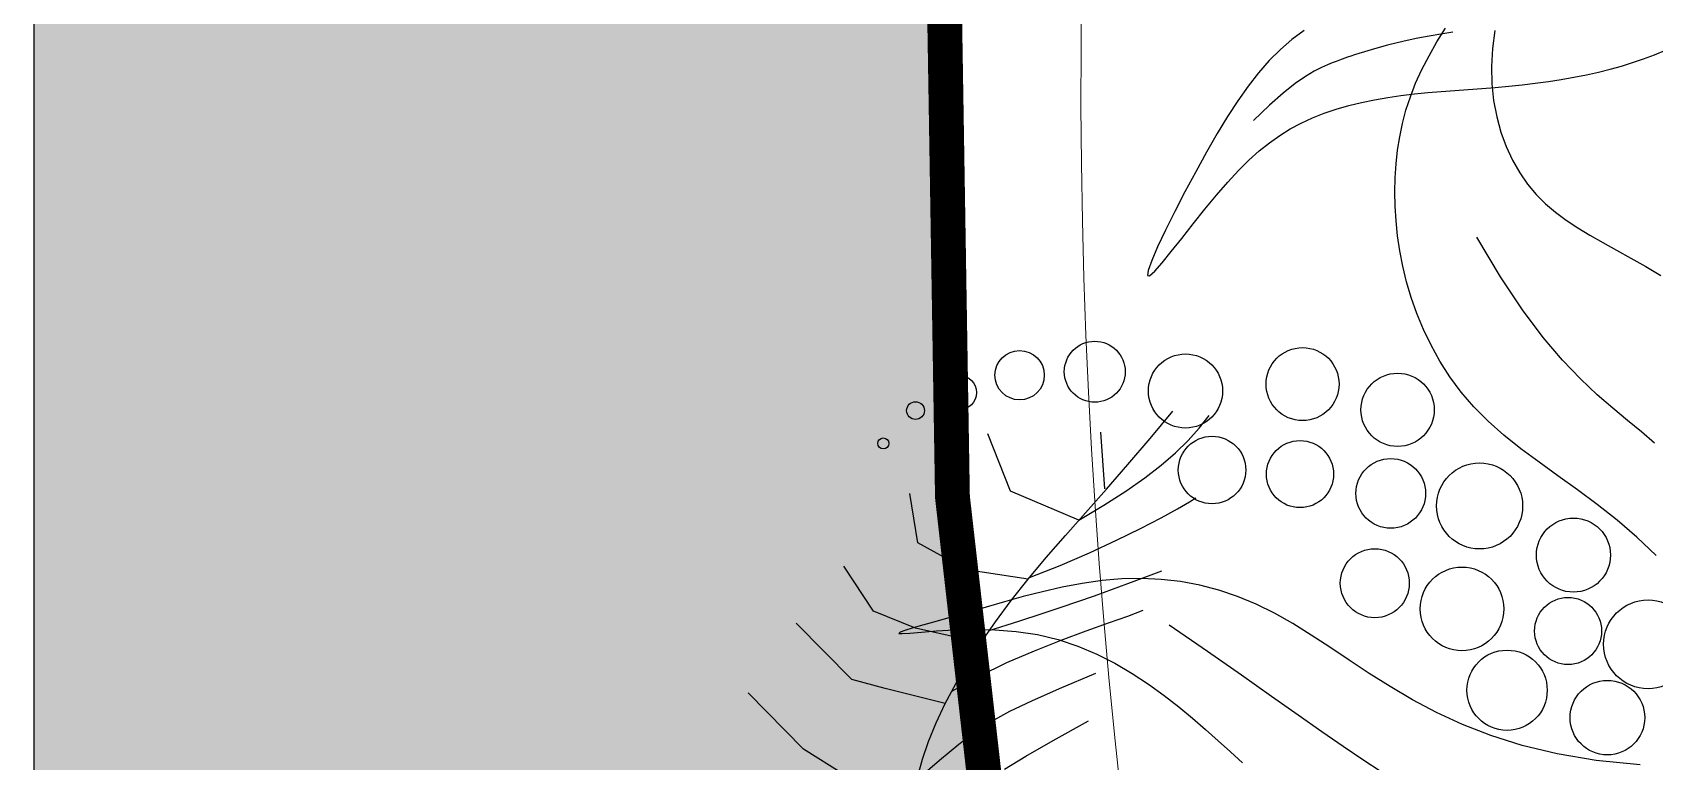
# Model space of a CAD drawing. Header units: millimetres. Extents: x -1030105 to 906887, y -616134 to 1220667.
# Drawn here: x -106780 to -104454, y 544309 to 545355 of the extents above; entities that cross this region are included whole.
import ezdxf

# ---------------------------------------------------------------- set-up
doc = ezdxf.new("R2010")
doc.units = ezdxf.units.MM
doc.header["$MEASUREMENT"] = 0
doc.linetypes.add('DASHED', pattern=[0.75, 0.5, -0.25])
for name, color, linetype in [('A-Furniture', 143, 'Continuous'), ('A-Tree', 98, 'Continuous'), ('KTCQ CẢNH QUAN', 192, 'Continuous')]:
    doc.layers.add(name, color=color, linetype=linetype)
doc.layers.add('A-Wall', color=6, linetype='Continuous', lineweight=9)

# ---------------------------------------------------------------- blocks, each defined once
blk = doc.blocks.new('CAY8')
at = {"color": 0, "linetype": 'ByBlock'}
for p, q in [((-351.64, 306), (-340.15, 344.76)), ((-308.55, 301.69), (-297.06, 340.45)), ((-272.64, 308.87), (-259.72, 333.27)), ((-230.99, 306), (-210.88, 321.79)), ((-269.77, 285.9), (-272.64, 308.87)), ((-353.08, 281.6), (-351.64, 306)), ((-304.24, 284.47), (-308.55, 301.69)), ((-230.99, 277.29), (-230.99, 306)), ((-185.02, 277.29), (-164.91, 301.69)), ((-275.46, 291.78), (-276.22, 291.99)), ((-276.22, 291.99), (-275.57, 290.51)), ((-275.57, 290.51), (-273.44, 287.2)), ((-273.44, 290.06), (-275.46, 291.78)), ((-296.12, 253.86), (-304.24, 284.47)), ((-270.29, 287.04), (-273.44, 290.06)), ((-273.44, 287.2), (-270.09, 282.21)), ((-266.18, 282.92), (-270.29, 287.04)), ((-270.09, 282.21), (-265.84, 275.77)), ((-260.07, 253), (-269.77, 285.9)), ((-261.23, 277.9), (-266.18, 282.92)), ((-265.84, 275.77), (-261.02, 268.1)), ((-255.59, 272.19), (-261.23, 277.9)), ((-219.95, 247.56), (-230.99, 277.29)), ((-180.93, 239.47), (-185.02, 277.29)), ((-261.02, 268.1), (-255.94, 259.43)), ((-249.4, 265.97), (-255.59, 272.19)), ((-242.82, 259.41), (-249.4, 265.97)), ((-52.02, 270.41), (-54.57, 269.45)), ((-54.57, 269.45), (-54.03, 268.41)), ((-54.03, 268.41), (-50.73, 267.27)), ((-46.72, 271.25), (-52.02, 270.41)), ((-50.73, 267.27), (-45.19, 266.03)), ((-39.14, 271.99), (-46.72, 271.25)), ((-45.19, 266.03), (-37.91, 264.7)), ((-29.8, 272.59), (-39.14, 271.99)), ((-19.18, 273.06), (-29.8, 272.59)), ((-7.78, 273.39), (-19.18, 273.06)), ((3.92, 273.56), (-7.78, 273.39)), ((15.4, 273.55), (3.92, 273.56)), ((26.27, 273.37), (15.4, 273.55)), ((36.49, 272.96), (26.27, 273.37)), ((46.11, 272.28), (36.49, 272.96)), ((55.17, 271.29), (46.11, 272.28)), ((63.73, 269.93), (55.17, 271.29)), ((71.84, 268.17), (63.73, 269.93)), ((79.53, 265.95), (71.84, 268.17)), ((86.88, 263.24), (79.53, 265.95)), ((-255.94, 259.43), (-250.94, 249.99)), ((-235.96, 252.57), (-242.82, 259.41)), ((-37.91, 264.7), (-29.38, 263.28)), ((-29.38, 263.28), (-20.12, 261.76)), ((-20.12, 261.76), (-10.62, 260.15)), ((-10.62, 260.15), (-1.4, 258.44)), ((-1.4, 258.44), (7.15, 256.63)), ((51.88, 257.04), (41.09, 260.35)), ((93.91, 259.98), (86.88, 263.24)), ((-335.49, 248.07), (-326.73, 250.25)), ((-326.73, 250.25), (-317.22, 251.94)), ((-317.22, 251.94), (-307, 253.14)), ((-307, 253.14), (-296.12, 253.86)), ((-296.12, 253.86), (-284.64, 254.07)), ((-288.91, 253.99), (-275.49, 245.56)), ((-284.64, 254.07), (-272.61, 253.79)), ((-272.61, 253.79), (-260.07, 253)), ((-260.07, 253), (-247.08, 251.69)), ((-252.62, 252.25), (-240.98, 241.31)), ((-250.94, 249.99), (-246.34, 240)), ((-247.08, 251.69), (-233.7, 249.88)), ((-228.97, 245.44), (-235.96, 252.57)), ((-233.7, 249.88), (-219.95, 247.56)), ((-160.61, 235.66), (-136.19, 251.45)), ((7.15, 256.63), (15, 254.69)), ((15, 254.69), (22.23, 252.59)), ((22.23, 252.59), (28.92, 250.3)), ((28.92, 250.3), (35.15, 247.77)), ((60.77, 253.86), (51.88, 257.04)), ((67.98, 250.85), (60.77, 253.86)), ((73.73, 248.04), (67.98, 250.85)), ((-337.84, 247.95), (-322.86, 242.4)), ((-322.86, 242.4), (-311.03, 237.77)), ((-275.49, 245.56), (-262.61, 236.47)), ((-240.98, 241.31), (-231.81, 232.73)), ((-221.98, 238.02), (-228.97, 245.44)), ((-219.95, 247.56), (-205.79, 244.81)), ((-218.94, 247.36), (-205.81, 236.66)), ((-205.79, 244.81), (-191.17, 241.73)), ((-191.17, 241.73), (-176.02, 238.39)), ((35.15, 247.77), (40.98, 244.98)), ((40.98, 244.98), (46.51, 241.89)), ((46.51, 241.89), (51.81, 238.46)), ((78.24, 245.45), (73.73, 248.04)), ((81.71, 243.13), (78.24, 245.45)), ((84.37, 241.09), (81.71, 243.13)), ((86.43, 239.38), (84.37, 241.09)), ((-311.03, 237.77), (-301.26, 233.44)), ((-301.26, 233.44), (-292.46, 228.77)), ((-262.61, 236.47), (-250.42, 227.07)), ((-246.34, 240), (-242.46, 229.69)), ((-231.81, 232.73), (-224.3, 225.78)), ((-215.1, 230.33), (-221.98, 238.02)), ((-205.81, 236.66), (-192.93, 226.74)), ((-180.93, 239.47), (-168.07, 232.01)), ((-176.02, 238.39), (-160.28, 234.91)), ((-160.28, 234.91), (-143.89, 231.36)), ((51.81, 238.46), (56.94, 234.68)), ((56.94, 234.68), (61.91, 230.57)), ((88.08, 237.99), (86.43, 239.38)), ((89.44, 236.86), (88.08, 237.99)), ((90.62, 235.88), (89.44, 236.86)), ((91.72, 234.96), (90.62, 235.88)), ((92.83, 233.99), (91.72, 234.96)), ((94.07, 232.88), (92.83, 233.99)), ((95.52, 231.52), (94.07, 232.88)), ((-292.46, 228.77), (-283.56, 223.12)), ((-250.42, 227.07), (-239.08, 217.74)), ((-242.46, 229.69), (-239.57, 219.24)), ((-224.3, 225.78), (-217.63, 219.73)), ((-208.49, 222.37), (-215.1, 230.33)), ((-192.93, 226.74), (-180.68, 217.76)), ((-168.07, 232.01), (-156.4, 225.72)), ((-156.4, 225.72), (-145.75, 220.5)), ((-143.89, 231.36), (-126.79, 227.83)), ((-126.79, 227.83), (-108.92, 224.42)), ((61.91, 230.57), (66.75, 226.15)), ((66.75, 226.15), (71.44, 221.46)), ((97.29, 229.83), (95.52, 231.52)), ((99.46, 227.72), (97.29, 229.83)), ((102, 225.2), (99.46, 227.72)), ((104.87, 222.28), (102, 225.2)), ((-283.56, 223.12), (-273.46, 215.87)), ((-273.46, 215.87), (-261.09, 206.39)), ((-239.57, 219.24), (-237.62, 208.76)), ((-239.08, 217.74), (-228.75, 208.83)), ((-217.63, 219.73), (-210.98, 213.84)), ((-202.26, 214.15), (-208.49, 222.37)), ((-180.68, 217.76), (-169.43, 209.89)), ((-145.75, 220.5), (-135.94, 216.26)), ((-135.94, 216.26), (-126.82, 212.9)), ((71.44, 221.46), (75.99, 216.52)), ((75.99, 216.52), (80.4, 211.38)), ((108.02, 219), (104.87, 222.28)), ((111.39, 215.37), (108.02, 219)), ((-310.83, 211.13), (-299.75, 204.73)), ((-237.62, 208.76), (-236.5, 198.3)), ((-228.75, 208.83), (-219.58, 200.72)), ((-210.98, 213.84), (-203.55, 207.4)), ((-196.55, 205.68), (-202.26, 214.15)), ((-169.43, 209.89), (-159.56, 203.29)), ((-126.82, 212.9), (-118.21, 210.33)), ((-118.21, 210.33), (-109.94, 208.46)), ((-109.94, 208.46), (-101.83, 207.18)), ((80.4, 211.38), (84.69, 206.05)), ((114.94, 211.43), (111.39, 215.37)), ((118.63, 207.19), (114.94, 211.43)), ((-299.75, 204.73), (-285.96, 196.35)), ((-261.09, 206.39), (-245.35, 194.04)), ((-219.58, 200.72), (-211.72, 193.77)), ((-203.55, 207.4), (-194.5, 199.65)), ((-191.47, 196.95), (-196.55, 205.68)), ((-194.5, 199.65), (-183.03, 189.89)), ((-159.56, 203.29), (-151.44, 198.12)), ((84.69, 206.05), (88.84, 200.58)), ((88.84, 200.58), (92.88, 194.99)), ((122.39, 202.69), (118.63, 207.19)), ((126.21, 197.94), (122.39, 202.69)), ((-285.96, 196.35), (-268.33, 185.42)), ((-236.5, 198.3), (-236.12, 187.94)), ((-211.72, 193.77), (-205.33, 188.34)), ((-187.04, 187.97), (-191.47, 196.95)), ((-151.44, 198.12), (-145.45, 194.55)), ((-145.45, 194.55), (-141.97, 192.74)), ((63.52, 188.52), (70.07, 190.93)), ((70.07, 190.93), (76.74, 193)), ((76.74, 193), (83.59, 194.73)), ((83.59, 194.73), (90.67, 196.09)), ((90.67, 196.09), (98, 197.07)), ((92.88, 194.99), (96.82, 189.31)), ((98, 197.07), (105.64, 197.67)), ((105.64, 197.67), (113.6, 197.88)), ((113.6, 197.88), (121.77, 197.76)), ((121.77, 197.76), (130.02, 197.35)), ((130.05, 192.99), (126.21, 197.94)), ((-236.12, 187.94), (-236.37, 177.72)), ((-183.26, 178.74), (-187.04, 187.97)), ((44.24, 179.38), (50.65, 182.73)), ((50.65, 182.73), (57.06, 185.78)), ((57.06, 185.78), (63.52, 188.52)), ((96.82, 189.31), (100.69, 183.56)), ((100.69, 183.56), (104.5, 177.77)), ((-236.37, 177.72), (-237.13, 167.71)), ((-180.13, 169.26), (-183.26, 178.74)), ((31.51, 171.69), (37.86, 175.71)), ((37.86, 175.71), (44.24, 179.38)), ((104.5, 177.77), (108.29, 171.96)), ((141.16, 174.62), (132.59, 171.19)), ((-237.13, 167.71), (-238.31, 157.98)), ((-207.95, 149.37), (-205.62, 173.13)), ((-177.65, 159.53), (-180.13, 169.26)), ((19, 162.58), (25.22, 167.33)), ((25.22, 167.33), (31.51, 171.69)), ((108.29, 171.96), (112.08, 166.15)), ((112.08, 166.15), (115.89, 160.38)), ((124.33, 167.26), (116.62, 162.79)), ((132.59, 171.19), (124.33, 167.26)), ((-238.31, 157.98), (-239.79, 148.59)), ((-175.83, 149.55), (-177.65, 159.53)), ((12.88, 157.45), (19, 162.58)), ((109.53, 157.85), (103.06, 152.49)), ((116.62, 162.79), (109.53, 157.85)), ((115.89, 160.38), (119.74, 154.67)), ((-210.11, 128.31), (-207.95, 149.37)), ((-174.65, 139.32), (-175.83, 149.55)), ((1, 145.92), (6.87, 151.9)), ((6.87, 151.9), (12.88, 157.45)), ((103.06, 152.49), (97.23, 146.79)), ((119.74, 154.67), (123.67, 149.03)), ((-239.79, 148.59), (-241.49, 139.57)), ((-4.73, 139.49), (1, 145.92)), ((97.23, 146.79), (92.05, 140.81)), ((123.67, 149.03), (127.65, 143.5)), ((127.65, 143.5), (131.69, 138.08)), ((-241.49, 139.57), (-243.31, 130.89)), ((-174.12, 128.84), (-174.65, 139.32)), ((-10.23, 132.6), (-4.73, 139.49)), ((87.54, 134.62), (83.7, 128.3)), ((92.05, 140.81), (87.54, 134.62)), ((131.69, 138.08), (135.78, 132.81)), ((135.78, 132.81), (139.91, 127.69)), ((-243.31, 130.89), (-245.22, 122.47)), ((-212.09, 109.65), (-210.11, 128.31)), ((-174.22, 118.11), (-174.12, 128.84)), ((-20.36, 117.37), (-15.47, 125.23)), ((-15.47, 125.23), (-10.23, 132.6)), ((32.39, 111.14), (44.24, 131.51)), ((83.7, 128.3), (80.55, 121.91)), ((139.91, 127.69), (144.07, 122.75)), ((-245.22, 122.47), (-247.14, 114.24)), ((-174.79, 107.07), (-174.22, 118.11)), ((-24.86, 109.02), (-20.36, 117.37)), ((80.55, 121.91), (78.08, 115.5)), ((144.07, 122.75), (148.25, 118.02)), ((148.25, 118.02), (152.45, 113.5)), ((-247.14, 114.24), (-249, 106.14)), ((-213.87, 93.1), (-212.09, 109.65)), ((-28.89, 100.15), (-24.86, 109.02)), ((23.05, 93.06), (32.39, 111.14)), ((76.23, 109.03), (74.9, 102.45)), ((78.08, 115.5), (76.23, 109.03)), ((152.45, 113.5), (156.67, 109.21)), ((156.67, 109.21), (160.95, 105.11)), ((-175.66, 95.68), (-174.79, 107.07)), ((-32.39, 90.76), (-28.89, 100.15)), ((74.9, 102.45), (74.01, 95.7)), ((160.95, 105.11), (165.33, 101.14)), ((165.33, 101.14), (169.88, 97.26)), ((-215.43, 78.34), (-213.87, 93.1)), ((-176.66, 83.89), (-175.66, 95.68)), ((15.85, 77.03), (23.05, 93.06)), ((74.01, 95.7), (73.47, 88.72)), ((169.88, 97.26), (174.65, 93.41)), ((-177.61, 71.66), (-176.66, 83.89)), ((-35.31, 80.83), (-32.39, 90.76)), ((73.47, 88.72), (73.19, 81.47)), ((-216.77, 65.09), (-215.43, 78.34)), ((-37.62, 70.35), (-35.31, 80.83)), ((10.44, 62.79), (15.85, 77.03)), ((73.19, 81.47), (73.09, 73.87)), ((-178.33, 58.92), (-177.61, 71.66)), ((-39.45, 59.38), (-37.62, 70.35)), ((73.09, 73.87), (73.07, 65.89)), ((-217.87, 53.03), (-216.77, 65.09)), ((-178.65, 45.63), (-178.33, 58.92)), ((-40.98, 47.95), (-39.45, 59.38)), ((6.47, 50.08), (10.44, 62.79)), ((73.07, 65.89), (73.06, 57.47)), ((-218.7, 41.88), (-217.87, 53.03)), ((3.59, 38.66), (6.47, 50.08)), ((73.06, 57.47), (72.99, 48.71)), ((-178.4, 31.74), (-178.65, 45.63)), ((-42.38, 36.11), (-40.98, 47.95)), ((72.99, 48.71), (72.79, 39.7)), ((-43.84, 23.9), (-42.38, 36.11)), ((1.43, 28.28), (3.59, 38.66)), ((-177.37, 17.18), (-178.4, 31.74)), ((-0.34, 18.67), (1.43, 28.28)), ((-175.33, 1.76), (-177.37, 17.18)), ((-45.52, 11.39), (-43.84, 23.9)), ((-2.04, 9.61), (-0.34, 18.67)), ((-47.6, -1.4), (-45.52, 11.39)), ((-3.8, 0.99), (-2.04, 9.61)), ((-171.98, -14.7), (-175.33, 1.76)), ((-50.26, -14.41), (-47.6, -1.4)), ((-167.07, -32.4), (-171.98, -14.7)), ((-53.69, -27.6), (-50.26, -14.41)), ((-160.31, -51.56), (-167.07, -32.4)), ((-151.43, -72.35), (-160.31, -51.56))]:
    blk.add_line(p, q, dxfattribs=at)
for centre, radius in [((-195.13, 346.05), 2.82), ((-172.43, 339.75), 4.55), ((-153.51, 324.62), 8.82), ((-130.8, 301.93), 12.61), ((-110.62, 269.16), 15.59), ((-96.75, 223.79), 18.95), ((-125.54, 192.34), 17.25), ((-64.67, 173.13), 18.67), ((-105.58, 151.95), 17.15), ((-52.61, 124.22), 18.74), ((-91.71, 106.57), 17.83), ((-135.85, 91.45), 17.65), ((-75.31, 63.72), 22.01), ((-125.76, 46.07), 21.4), ((-150.98, 5.74), 20.52), ((-74.05, 9.52), 18.95), ((-109.36, -6.87), 17.14), ((-95.49, -45.94), 22.72), ((-138.37, -45.94), 19.07)]:
    blk.add_circle(centre, radius, dxfattribs=at)
blk = doc.blocks.new('CÂY')
at = {"layer": 'A-Tree', "color": 8, "ltscale": 10, "xscale": 2.803183510899544, "yscale": 2.803183510899544, "zscale": 2.803183510899544, "rotation": 61.02666088021106}
blk.add_blockref('CAY8', (-15253.2, 35662.5), dxfattribs=at)
blk = doc.blocks.new('BỐ TRÍ LAY OUT')
at = {"layer": 'A-Furniture', "color": 3}
blk.add_blockref('CÂY', (4286.8, 4469.3), dxfattribs=at)
blk = doc.blocks.new('TƯỜNG KIẾN TRÚC')
at = {"color": 0}
blk.add_lwpolyline([(-59109.5, -10951.4, 0.300771), (-59433.5, -20978, -0.110927), (-58325, -25392.9, 0.274496), (-54764.7, -30745.5), (-54870.1, -30916.7, -0.273743), (-58524.8, -25400.5, 0.110781), (-59608.3, -21075.5, -0.30031), (-59276.7, -10841.6, 0.12036), (-56712.1, -2725.5, -0.428868), (-44402, 7807), (-44423, 7608.1, 0.428893), (-56512.5, -2737.4, -0.120478)], format="xyb", close=True, dxfattribs=at)
blk = doc.blocks.new('KIẾN TRÚC')
h = blk.add_hatch(color=9)
h.dxf.hatch_style = 1
edge = h.paths.add_edge_path(flags=16)
edge.add_line((62282, 27412), (55232.8, 27412))
edge.add_arc((32545.5, 30716.7), 22926.7, 284.53695, 351.71258, ccw=False)
edge.add_line((38300.2, 8523.9), (13217.5, 8523.9))
edge.add_arc((23753.1, 24110.8), 18813.6, 227.76772, 235.9443, ccw=False)
edge.add_arc((7788.8, 12733.4), 4187, 236.059, 322.4361, ccw=False)
edge.add_arc((13873.6, 18503.3), 12505.3, 190.83274, 227.66057, ccw=False)
edge.add_arc((25477.5, 20792.2), 24332.7, 180.68322, 190.99113, ccw=False)
edge.add_arc((3282.9, 20557.2), 2137.1, 101.0808, 181.4794, ccw=False)
edge.add_line((2872.2, 22654.5), (4986.1, 23013.1))
edge.add_arc((28039.7, 24288.4), 23088.9, 153.20143, 183.1663, ccw=False)
edge.add_arc((10232.3, 40544.6), 6483.1, 182.84011, 244.39627, ccw=False)
edge.add_arc((-6425, 39970.9), 10185.3, 1.42081, 26.70696)
edge.add_arc((10590.6, 49414.3), 9292.7, 144.71332, 211.57549, ccw=False)
edge.add_arc((-12326.2, 64090.2), 17935.6, 328.73754, 356.18995)
edge.add_arc((16735.3, 62308.6), 11181, 84.12439, 176.97619, ccw=False)
edge.add_arc((20709, 99752.5), 26473.2, 263.86537, 288.48696)
edge.add_arc((35667.4, 54479.7), 21207.1, 73.35107, 108.03024, ccw=False)
edge.add_arc((44765.5, 84516.2), 10177.4, 252.72587, 285.71301)
edge.add_arc((49659, 68416), 6655.6, 49.49954, 108.73112, ccw=False)
edge.add_arc((48035, 66009.8), 9545.5, -2.32883, 51.46764, ccw=False)
edge.add_line((57572.7, 65622), (49483.5, 65623.9))
edge.add_line((49483.5, 65623.9), (62282, 65623.9))
edge.add_line((62282, 65623.9), (62282, 27412))
h.paths.add_polyline_path([(0, 77895.5), (64428.5, 77895.5), (64428.5, -0.6), (-1.8, 0.6)])
at = {"layer": 'KTCQ CẢNH QUAN'}
blk.add_lwpolyline([(64428.5, 77895.5), (0, 77895.5), (0, 0), (64428.5, 0)], close=True, dxfattribs=at)
at = {"layer": 'A-Wall'}
blk.add_blockref('TƯỜNG KIẾN TRÚC', (62285.8, 65615.6), dxfattribs=at)

msp = doc.modelspace()

# ---------------------------------------------------------------- linework, layer by layer
at = {"color": 1, "linetype": 'DASHED', "ltscale": 1000, "const_width": 50}
msp.add_lwpolyline([(-95670.364, 506057.713, -0.19761791), (-98776.491, 504407.853, -0.19338508), (-101327.467, 505136.268, -0.16208929), (-105187.325, 512029.486, -0.0450071), (-105631.937, 516378.538, -0.3659413), (-103906.296, 518530.956), (-101743.903, 518897.849, -0.13573939), (-99338.882, 530570.34, -0.27501789), (-103021.373, 536099.914, 0.1107815), (-104104.837, 540424.903, -0.30031009), (-103773.282, 550658.847, 0.12035997), (-101208.65, 558774.911, -0.42886811), (-88898.579, 569307.403, 0.10784716), (-77675.159, 570521.933, -0.15248199), (-65035.161, 570674.305, 0.14493581), (-59256.799, 570595.58, -0.2643588), (-52796.995, 569353.41, -0.2237263), (-49205.795, 561498.47), (-44496.55, 561500.412), (-44496.55, 523288.529), (-51545.676, 523288.529, -0.30113937), (-68478.283, 504400.412), (-93560.982, 504400.412, -0.03627546), (-95670.364, 506057.713)], format="xyb", dxfattribs=at)

# ---------------------------------------------------------------- block references
at = {"color": 3}
for name, p in [('KIẾN TRÚC', (-106778.5, 495876.5)), ('BỐ TRÍ LAY OUT', (-93480.293, 504642.113))]:
    msp.add_blockref(name, p, dxfattribs=at)

doc.saveas('drawing.dxf')
